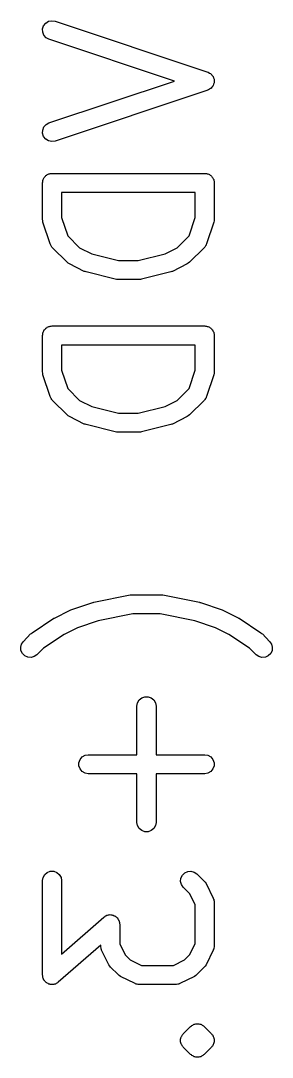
# Model space of a CAD drawing. Extents: x 91.3 to 189.8, y -113.5 to -60.4.
# Drawn here: x 133.57 to 134.89, y -107.33 to -101.89 of the extents above; entities that cross this region are included whole.
import ezdxf

# ---------------------------------------------------------------- set-up
doc = ezdxf.new("R2010")
doc.units = 0
doc.header["$MEASUREMENT"] = 0
doc.layers.add('BLACK', color=7, linetype='CONTINUOUS')

msp = doc.modelspace()

# ---------------------------------------------------------------- linework, layer by layer
at = {"layer": 'Black'}
for p, q in [((133.682, -101.937), (133.688, -101.921)), ((133.688, -101.921), (133.699, -101.907)), ((133.699, -101.907), (133.714, -101.898)), ((133.714, -101.898), (133.731, -101.895)), ((133.731, -101.895), (133.748, -101.897)), ((133.748, -101.897), (134.548, -102.164)), ((133.683, -101.955), (133.682, -101.937)), ((133.689, -101.971), (133.683, -101.955)), ((133.701, -101.984), (133.689, -101.971)), ((133.716, -101.992), (133.701, -101.984)), ((134.374, -102.211), (133.716, -101.992)), ((134.548, -102.164), (134.549, -102.165)), ((134.549, -102.165), (134.55, -102.165)), ((134.55, -102.165), (134.557, -102.169)), ((134.557, -102.169), (134.563, -102.172)), ((134.563, -102.172), (134.564, -102.173)), ((134.564, -102.173), (134.565, -102.174)), ((134.565, -102.174), (134.57, -102.18)), ((134.57, -102.18), (134.575, -102.185)), ((134.575, -102.185), (134.575, -102.187)), ((134.575, -102.187), (134.576, -102.188)), ((134.576, -102.188), (134.578, -102.195)), ((133.716, -102.431), (134.374, -102.211)), ((134.565, -102.249), (134.564, -102.25)), ((134.57, -102.243), (134.565, -102.249)), ((134.575, -102.238), (134.57, -102.243)), ((134.576, -102.235), (134.575, -102.236)), ((134.575, -102.236), (134.575, -102.238)), ((134.578, -102.228), (134.576, -102.235)), ((134.578, -102.195), (134.581, -102.201)), ((134.581, -102.221), (134.578, -102.228)), ((134.581, -102.201), (134.581, -102.203)), ((134.581, -102.203), (134.581, -102.204)), ((134.581, -102.204), (134.581, -102.211)), ((134.581, -102.211), (134.581, -102.219)), ((134.581, -102.219), (134.581, -102.22)), ((134.581, -102.22), (134.581, -102.221)), ((134.548, -102.259), (133.748, -102.526)), ((134.549, -102.258), (134.548, -102.259)), ((134.55, -102.258), (134.549, -102.258)), ((134.557, -102.254), (134.55, -102.258)), ((134.563, -102.251), (134.557, -102.254)), ((134.564, -102.25), (134.563, -102.251)), ((133.683, -102.468), (133.689, -102.452)), ((133.689, -102.452), (133.701, -102.439)), ((133.701, -102.439), (133.716, -102.431)), ((133.682, -102.485), (133.683, -102.468)), ((133.688, -102.502), (133.682, -102.485)), ((133.699, -102.516), (133.688, -102.502)), ((133.714, -102.525), (133.699, -102.516)), ((133.731, -102.528), (133.714, -102.525)), ((133.748, -102.526), (133.731, -102.528)), ((133.683, -102.736), (133.684, -102.732)), ((133.683, -102.74), (133.683, -102.736)), ((133.684, -102.732), (133.685, -102.728)), ((133.685, -102.728), (133.687, -102.724)), ((133.687, -102.724), (133.689, -102.72)), ((133.689, -102.72), (133.691, -102.716)), ((133.691, -102.716), (133.694, -102.713)), ((133.694, -102.713), (133.697, -102.71)), ((133.697, -102.71), (133.7, -102.706)), ((133.7, -102.706), (133.704, -102.704)), ((133.704, -102.704), (133.707, -102.701)), ((133.707, -102.701), (133.711, -102.7)), ((133.711, -102.7), (133.715, -102.698)), ((133.715, -102.698), (133.719, -102.697)), ((133.719, -102.697), (133.723, -102.696)), ((133.723, -102.696), (133.728, -102.696)), ((133.728, -102.696), (133.732, -102.695)), ((133.732, -102.695), (134.532, -102.695)), ((134.532, -102.695), (134.536, -102.696)), ((134.536, -102.696), (134.541, -102.696)), ((134.541, -102.696), (134.545, -102.697)), ((134.545, -102.697), (134.549, -102.698)), ((134.549, -102.698), (134.553, -102.7)), ((134.553, -102.7), (134.557, -102.701)), ((134.557, -102.701), (134.56, -102.704)), ((134.56, -102.704), (134.564, -102.706)), ((134.564, -102.706), (134.567, -102.71)), ((134.567, -102.71), (134.57, -102.713)), ((134.57, -102.713), (134.572, -102.716)), ((134.572, -102.716), (134.575, -102.72)), ((134.575, -102.72), (134.577, -102.724)), ((134.577, -102.724), (134.579, -102.728)), ((134.579, -102.728), (134.58, -102.732)), ((134.58, -102.732), (134.581, -102.736)), ((134.581, -102.736), (134.581, -102.74)), ((133.682, -102.745), (133.683, -102.74)), ((133.682, -102.935), (133.682, -102.745)), ((134.581, -102.74), (134.582, -102.745)), ((134.582, -102.745), (134.582, -102.935)), ((133.782, -102.795), (133.782, -102.927)), ((134.482, -102.795), (133.782, -102.795)), ((134.482, -102.927), (134.482, -102.795)), ((133.683, -102.943), (133.682, -102.935)), ((133.684, -102.951), (133.683, -102.943)), ((133.723, -103.065), (133.684, -102.951)), ((133.782, -102.927), (133.814, -103.023)), ((134.45, -103.023), (134.482, -102.927)), ((134.579, -102.951), (134.541, -103.065)), ((134.581, -102.943), (134.579, -102.951)), ((134.582, -102.935), (134.581, -102.943)), ((133.814, -103.023), (133.876, -103.085)), ((134.388, -103.085), (134.45, -103.023)), ((133.724, -103.068), (133.723, -103.065)), ((133.725, -103.071), (133.724, -103.068)), ((133.728, -103.075), (133.725, -103.071)), ((133.731, -103.081), (133.728, -103.075)), ((133.733, -103.083), (133.731, -103.081)), ((133.735, -103.085), (133.733, -103.083)), ((133.811, -103.161), (133.735, -103.085)), ((133.876, -103.085), (133.94, -103.117)), ((133.94, -103.117), (134.081, -103.152)), ((134.183, -103.152), (134.324, -103.117)), ((134.324, -103.117), (134.388, -103.085)), ((134.529, -103.085), (134.453, -103.161)), ((134.531, -103.083), (134.529, -103.085)), ((134.533, -103.081), (134.531, -103.083)), ((134.536, -103.075), (134.533, -103.081)), ((134.539, -103.071), (134.536, -103.075)), ((134.54, -103.068), (134.539, -103.071)), ((134.541, -103.065), (134.54, -103.068)), ((133.817, -103.166), (133.811, -103.161)), ((133.824, -103.17), (133.817, -103.166)), ((133.9, -103.209), (133.824, -103.17)), ((134.081, -103.152), (134.183, -103.152)), ((134.44, -103.17), (134.364, -103.209)), ((134.446, -103.166), (134.44, -103.17)), ((134.453, -103.161), (134.446, -103.166)), ((133.905, -103.21), (133.9, -103.209)), ((133.91, -103.212), (133.905, -103.21)), ((134.063, -103.25), (133.91, -103.212)), ((134.354, -103.212), (134.201, -103.25)), ((134.359, -103.21), (134.354, -103.212)), ((134.364, -103.209), (134.359, -103.21)), ((134.069, -103.251), (134.063, -103.25)), ((134.075, -103.252), (134.069, -103.251)), ((134.189, -103.252), (134.075, -103.252)), ((134.195, -103.251), (134.189, -103.252)), ((134.201, -103.25), (134.195, -103.251)), ((133.711, -103.5), (133.715, -103.498)), ((133.715, -103.498), (133.719, -103.497)), ((133.719, -103.497), (133.723, -103.496)), ((133.723, -103.496), (133.728, -103.496)), ((133.728, -103.496), (133.732, -103.495)), ((133.732, -103.495), (134.532, -103.495)), ((134.532, -103.495), (134.536, -103.496)), ((134.536, -103.496), (134.541, -103.496)), ((134.541, -103.496), (134.545, -103.497)), ((134.545, -103.497), (134.549, -103.498)), ((134.549, -103.498), (134.553, -103.5)), ((133.682, -103.545), (133.683, -103.54)), ((133.682, -103.735), (133.682, -103.545)), ((133.683, -103.536), (133.684, -103.532)), ((133.683, -103.54), (133.683, -103.536)), ((133.684, -103.532), (133.685, -103.528)), ((133.685, -103.528), (133.687, -103.524)), ((133.687, -103.524), (133.689, -103.52)), ((133.689, -103.52), (133.691, -103.516)), ((133.691, -103.516), (133.694, -103.513)), ((133.694, -103.513), (133.697, -103.51)), ((133.697, -103.51), (133.7, -103.506)), ((133.7, -103.506), (133.704, -103.504)), ((133.704, -103.504), (133.707, -103.501)), ((133.707, -103.501), (133.711, -103.5)), ((134.553, -103.5), (134.557, -103.501)), ((134.557, -103.501), (134.56, -103.504)), ((134.56, -103.504), (134.564, -103.506)), ((134.564, -103.506), (134.567, -103.51)), ((134.567, -103.51), (134.57, -103.513)), ((134.57, -103.513), (134.572, -103.516)), ((134.572, -103.516), (134.575, -103.52)), ((134.575, -103.52), (134.577, -103.524)), ((134.577, -103.524), (134.579, -103.528)), ((134.579, -103.528), (134.58, -103.532)), ((134.58, -103.532), (134.581, -103.536)), ((134.581, -103.536), (134.581, -103.54)), ((134.581, -103.54), (134.582, -103.545)), ((134.582, -103.545), (134.582, -103.735)), ((133.782, -103.595), (133.782, -103.727)), ((134.482, -103.595), (133.782, -103.595)), ((134.482, -103.727), (134.482, -103.595)), ((133.683, -103.743), (133.682, -103.735)), ((133.684, -103.751), (133.683, -103.743)), ((133.723, -103.865), (133.684, -103.751)), ((133.782, -103.727), (133.814, -103.823)), ((134.45, -103.823), (134.482, -103.727)), ((134.579, -103.751), (134.541, -103.865)), ((134.581, -103.743), (134.579, -103.751)), ((134.582, -103.735), (134.581, -103.743)), ((133.814, -103.823), (133.876, -103.885)), ((134.388, -103.885), (134.45, -103.823)), ((133.724, -103.868), (133.723, -103.865)), ((133.725, -103.871), (133.724, -103.868)), ((133.728, -103.875), (133.725, -103.871)), ((133.731, -103.881), (133.728, -103.875)), ((134.536, -103.875), (134.533, -103.881)), ((134.539, -103.871), (134.536, -103.875)), ((134.54, -103.868), (134.539, -103.871)), ((134.541, -103.865), (134.54, -103.868)), ((133.733, -103.883), (133.731, -103.881)), ((133.735, -103.885), (133.733, -103.883)), ((133.811, -103.961), (133.735, -103.885)), ((133.876, -103.885), (133.94, -103.917)), ((133.94, -103.917), (134.081, -103.952)), ((134.183, -103.952), (134.324, -103.917)), ((134.324, -103.917), (134.388, -103.885)), ((134.529, -103.885), (134.453, -103.961)), ((134.531, -103.883), (134.529, -103.885)), ((134.533, -103.881), (134.531, -103.883)), ((133.817, -103.966), (133.811, -103.961)), ((133.824, -103.97), (133.817, -103.966)), ((133.9, -104.009), (133.824, -103.97)), ((134.081, -103.952), (134.183, -103.952)), ((134.44, -103.97), (134.364, -104.009)), ((134.446, -103.966), (134.44, -103.97)), ((134.453, -103.961), (134.446, -103.966)), ((133.905, -104.01), (133.9, -104.009)), ((133.91, -104.012), (133.905, -104.01)), ((134.063, -104.05), (133.91, -104.012)), ((134.354, -104.012), (134.201, -104.05)), ((134.359, -104.01), (134.354, -104.012)), ((134.364, -104.009), (134.359, -104.01)), ((134.069, -104.051), (134.063, -104.05)), ((134.075, -104.052), (134.069, -104.051)), ((134.189, -104.052), (134.075, -104.052)), ((134.195, -104.051), (134.189, -104.052)), ((134.201, -104.05), (134.195, -104.051)), ((133.951, -104.943), (134.141, -104.905)), ((134.141, -104.905), (134.146, -104.905)), ((134.146, -104.905), (134.151, -104.904)), ((134.151, -104.904), (134.303, -104.904)), ((134.303, -104.904), (134.308, -104.905)), ((134.308, -104.905), (134.313, -104.905)), ((134.313, -104.905), (134.504, -104.943)), ((133.83, -104.983), (133.945, -104.945)), ((133.945, -104.945), (133.948, -104.944)), ((133.948, -104.944), (133.951, -104.943)), ((134.504, -104.943), (134.507, -104.944)), ((134.507, -104.944), (134.51, -104.945)), ((134.51, -104.945), (134.624, -104.983)), ((133.748, -105.024), (133.824, -104.986)), ((133.824, -104.986), (133.827, -104.985)), ((133.827, -104.985), (133.83, -104.983)), ((134.156, -105.004), (133.973, -105.041)), ((134.298, -105.004), (134.156, -105.004)), ((134.481, -105.041), (134.298, -105.004)), ((134.624, -104.983), (134.627, -104.985)), ((134.627, -104.985), (134.63, -104.986)), ((134.63, -104.986), (134.707, -105.024)), ((133.628, -105.103), (133.742, -105.027)), ((133.742, -105.027), (133.745, -105.026)), ((133.745, -105.026), (133.748, -105.024)), ((133.973, -105.041), (133.865, -105.077)), ((134.589, -105.077), (134.481, -105.041)), ((134.707, -105.024), (134.709, -105.026)), ((134.709, -105.026), (134.712, -105.027)), ((134.712, -105.027), (134.826, -105.103)), ((133.582, -105.148), (133.62, -105.109)), ((133.62, -105.109), (133.624, -105.107)), ((133.624, -105.107), (133.628, -105.103)), ((133.795, -105.112), (133.688, -105.184)), ((133.865, -105.077), (133.795, -105.112)), ((134.659, -105.112), (134.589, -105.077)), ((134.767, -105.184), (134.659, -105.112)), ((134.826, -105.103), (134.83, -105.107)), ((134.83, -105.107), (134.834, -105.109)), ((134.834, -105.109), (134.872, -105.148)), ((133.568, -105.179), (133.572, -105.162)), ((133.569, -105.196), (133.568, -105.179)), ((133.572, -105.162), (133.582, -105.148)), ((134.872, -105.148), (134.882, -105.162)), ((134.882, -105.162), (134.886, -105.178)), ((134.886, -105.178), (134.885, -105.196)), ((133.577, -105.212), (133.569, -105.196)), ((133.589, -105.224), (133.577, -105.212)), ((133.605, -105.231), (133.589, -105.224)), ((133.622, -105.233), (133.605, -105.231)), ((133.639, -105.228), (133.622, -105.233)), ((133.653, -105.218), (133.639, -105.228)), ((133.688, -105.184), (133.653, -105.218)), ((134.801, -105.218), (134.767, -105.184)), ((134.816, -105.228), (134.801, -105.218)), ((134.832, -105.233), (134.816, -105.228)), ((134.85, -105.231), (134.832, -105.233)), ((134.865, -105.224), (134.85, -105.231)), ((134.878, -105.212), (134.865, -105.224)), ((134.885, -105.196), (134.878, -105.212)), ((134.189, -105.455), (134.202, -105.444)), ((134.202, -105.444), (134.218, -105.438)), ((134.218, -105.438), (134.236, -105.438)), ((134.236, -105.438), (134.252, -105.444)), ((134.252, -105.444), (134.265, -105.455)), ((134.177, -105.488), (134.18, -105.471)), ((134.177, -105.742), (134.177, -105.488)), ((134.18, -105.471), (134.189, -105.455)), ((134.265, -105.455), (134.274, -105.471)), ((134.274, -105.471), (134.277, -105.488)), ((134.277, -105.488), (134.277, -105.742)), ((133.873, -105.784), (133.879, -105.767)), ((133.879, -105.767), (133.89, -105.754)), ((133.89, -105.754), (133.905, -105.745)), ((133.905, -105.745), (133.922, -105.742)), ((133.922, -105.742), (134.177, -105.742)), ((134.277, -105.742), (134.532, -105.742)), ((134.532, -105.742), (134.549, -105.745)), ((134.549, -105.745), (134.564, -105.754)), ((134.564, -105.754), (134.575, -105.767)), ((134.575, -105.767), (134.581, -105.784)), ((133.873, -105.801), (133.873, -105.784)), ((133.879, -105.817), (133.873, -105.801)), ((133.89, -105.831), (133.879, -105.817)), ((133.905, -105.839), (133.89, -105.831)), ((134.564, -105.831), (134.549, -105.839)), ((134.575, -105.817), (134.564, -105.831)), ((134.581, -105.801), (134.575, -105.817)), ((134.581, -105.784), (134.581, -105.801)), ((133.922, -105.842), (133.905, -105.839)), ((134.177, -105.842), (133.922, -105.842)), ((134.177, -106.097), (134.177, -105.842)), ((134.532, -105.842), (134.277, -105.842)), ((134.277, -105.842), (134.277, -106.097)), ((134.549, -105.839), (134.532, -105.842)), ((134.18, -106.114), (134.177, -106.097)), ((134.277, -106.097), (134.274, -106.114)), ((134.189, -106.129), (134.18, -106.114)), ((134.202, -106.14), (134.189, -106.129)), ((134.218, -106.146), (134.202, -106.14)), ((134.236, -106.146), (134.218, -106.146)), ((134.252, -106.14), (134.236, -106.146)), ((134.265, -106.129), (134.252, -106.14)), ((134.274, -106.114), (134.265, -106.129)), ((133.685, -106.385), (133.694, -106.37)), ((133.694, -106.37), (133.707, -106.359)), ((133.707, -106.359), (133.723, -106.353)), ((133.723, -106.353), (133.741, -106.353)), ((133.741, -106.353), (133.757, -106.359)), ((133.757, -106.359), (133.77, -106.37)), ((133.77, -106.37), (133.779, -106.385)), ((134.407, -106.389), (134.415, -106.373)), ((134.415, -106.373), (134.427, -106.361)), ((134.427, -106.361), (134.443, -106.354)), ((134.443, -106.354), (134.46, -106.352)), ((134.46, -106.352), (134.477, -106.357)), ((134.477, -106.357), (134.491, -106.367)), ((134.491, -106.367), (134.529, -106.405)), ((133.682, -106.402), (133.685, -106.385)), ((133.682, -106.897), (133.682, -106.402)), ((133.779, -106.385), (133.782, -106.402)), ((133.782, -106.402), (133.782, -106.787)), ((134.406, -106.406), (134.407, -106.389)), ((134.41, -106.423), (134.406, -106.406)), ((134.42, -106.437), (134.41, -106.423)), ((134.529, -106.405), (134.534, -106.411)), ((134.534, -106.411), (134.539, -106.418)), ((134.539, -106.418), (134.577, -106.494)), ((134.453, -106.47), (134.42, -106.437)), ((134.482, -106.528), (134.453, -106.47)), ((134.482, -106.733), (134.482, -106.528)), ((134.577, -106.494), (134.577, -106.497)), ((134.577, -106.497), (134.579, -106.499)), ((134.579, -106.499), (134.58, -106.505)), ((134.58, -106.505), (134.582, -106.51)), ((134.582, -106.51), (134.581, -106.513)), ((134.581, -106.513), (134.582, -106.516)), ((134.582, -106.516), (134.582, -106.745)), ((133.782, -106.787), (134.004, -106.593)), ((134.004, -106.593), (134.008, -106.59)), ((134.008, -106.59), (134.012, -106.587)), ((134.012, -106.587), (134.015, -106.586)), ((134.015, -106.586), (134.019, -106.584)), ((134.019, -106.584), (134.023, -106.583)), ((134.023, -106.583), (134.028, -106.581)), ((134.028, -106.581), (134.032, -106.581)), ((134.032, -106.581), (134.036, -106.58)), ((134.036, -106.58), (134.04, -106.581)), ((134.04, -106.581), (134.045, -106.581)), ((134.045, -106.581), (134.049, -106.583)), ((134.049, -106.583), (134.053, -106.583)), ((134.053, -106.583), (134.057, -106.586)), ((134.057, -106.586), (134.062, -106.587)), ((134.062, -106.587), (134.065, -106.59)), ((134.065, -106.59), (134.068, -106.592)), ((134.068, -106.592), (134.071, -106.595)), ((134.071, -106.595), (134.075, -106.598)), ((134.075, -106.598), (134.077, -106.602)), ((134.077, -106.602), (134.079, -106.605)), ((134.079, -106.605), (134.081, -106.609)), ((134.081, -106.609), (134.084, -106.613)), ((134.084, -106.613), (134.084, -106.617)), ((134.084, -106.617), (134.086, -106.621)), ((134.086, -106.621), (134.086, -106.626)), ((134.086, -106.626), (134.087, -106.63)), ((134.087, -106.63), (134.087, -106.733)), ((133.987, -106.741), (133.765, -106.935)), ((133.987, -106.745), (133.987, -106.741)), ((133.987, -106.748), (133.987, -106.745)), ((133.987, -106.75), (133.987, -106.748)), ((133.989, -106.756), (133.987, -106.75)), ((133.99, -106.762), (133.989, -106.756)), ((134.087, -106.733), (134.116, -106.791)), ((134.453, -106.791), (134.482, -106.733)), ((134.58, -106.756), (134.579, -106.762)), ((134.582, -106.75), (134.58, -106.756)), ((134.582, -106.745), (134.581, -106.748)), ((134.581, -106.748), (134.582, -106.75)), ((133.991, -106.764), (133.99, -106.762)), ((133.992, -106.767), (133.991, -106.764)), ((134.03, -106.843), (133.992, -106.767)), ((134.116, -106.791), (134.142, -106.818)), ((134.426, -106.818), (134.453, -106.791)), ((134.577, -106.767), (134.539, -106.843)), ((134.579, -106.762), (134.577, -106.764)), ((134.577, -106.764), (134.577, -106.767)), ((134.035, -106.85), (134.03, -106.843)), ((134.039, -106.856), (134.035, -106.85)), ((134.078, -106.894), (134.039, -106.856)), ((134.142, -106.818), (134.201, -106.847)), ((134.201, -106.847), (134.368, -106.847)), ((134.368, -106.847), (134.426, -106.818)), ((134.529, -106.856), (134.491, -106.894)), ((134.534, -106.85), (134.529, -106.856)), ((134.539, -106.843), (134.534, -106.85)), ((133.683, -106.902), (133.682, -106.897)), ((133.683, -106.907), (133.683, -106.902)), ((133.684, -106.91), (133.683, -106.907)), ((133.685, -106.914), (133.684, -106.91)), ((133.687, -106.918), (133.685, -106.914)), ((133.689, -106.923), (133.687, -106.918)), ((134.084, -106.899), (134.078, -106.894)), ((134.09, -106.904), (134.084, -106.899)), ((134.167, -106.942), (134.09, -106.904)), ((134.478, -106.904), (134.402, -106.942)), ((134.485, -106.899), (134.478, -106.904)), ((134.491, -106.894), (134.485, -106.899)), ((133.692, -106.926), (133.689, -106.923)), ((133.694, -106.929), (133.692, -106.926)), ((133.697, -106.932), (133.694, -106.929)), ((133.701, -106.936), (133.697, -106.932)), ((133.704, -106.938), (133.701, -106.936)), ((133.707, -106.94), (133.704, -106.938)), ((133.711, -106.942), (133.707, -106.94)), ((133.716, -106.944), (133.711, -106.942)), ((133.72, -106.945), (133.716, -106.944)), ((133.723, -106.946), (133.72, -106.945)), ((133.728, -106.946), (133.723, -106.946)), ((133.733, -106.947), (133.728, -106.946)), ((133.737, -106.946), (133.733, -106.947)), ((133.741, -106.946), (133.737, -106.946)), ((133.745, -106.945), (133.741, -106.946)), ((133.75, -106.944), (133.745, -106.945)), ((133.753, -106.942), (133.75, -106.944)), ((133.757, -106.94), (133.753, -106.942)), ((133.761, -106.937), (133.757, -106.94)), ((133.765, -106.935), (133.761, -106.937)), ((134.169, -106.943), (134.167, -106.942)), ((134.172, -106.944), (134.169, -106.943)), ((134.178, -106.945), (134.172, -106.944)), ((134.183, -106.947), (134.178, -106.945)), ((134.186, -106.947), (134.183, -106.947)), ((134.189, -106.947), (134.186, -106.947)), ((134.38, -106.947), (134.189, -106.947)), ((134.382, -106.947), (134.38, -106.947)), ((134.385, -106.947), (134.382, -106.947)), ((134.391, -106.945), (134.385, -106.947)), ((134.397, -106.944), (134.391, -106.945)), ((134.399, -106.943), (134.397, -106.944)), ((134.402, -106.942), (134.399, -106.943)), ((134.42, -107.205), (134.458, -107.167)), ((134.458, -107.167), (134.462, -107.164)), ((134.462, -107.164), (134.465, -107.161)), ((134.465, -107.161), (134.469, -107.159)), ((134.469, -107.159), (134.473, -107.157)), ((134.473, -107.157), (134.477, -107.155)), ((134.477, -107.155), (134.481, -107.154)), ((134.481, -107.154), (134.485, -107.153)), ((134.485, -107.153), (134.489, -107.152)), ((134.489, -107.152), (134.494, -107.152)), ((134.494, -107.152), (134.498, -107.152)), ((134.498, -107.152), (134.502, -107.153)), ((134.502, -107.153), (134.507, -107.154)), ((134.507, -107.154), (134.511, -107.155)), ((134.511, -107.155), (134.515, -107.157)), ((134.515, -107.157), (134.519, -107.159)), ((134.519, -107.159), (134.522, -107.161)), ((134.522, -107.161), (134.526, -107.164)), ((134.526, -107.164), (134.529, -107.167)), ((134.529, -107.167), (134.567, -107.205)), ((134.406, -107.231), (134.407, -107.229)), ((134.406, -107.234), (134.406, -107.231)), ((134.406, -107.236), (134.406, -107.234)), ((134.406, -107.24), (134.406, -107.236)), ((134.406, -107.244), (134.406, -107.24)), ((134.406, -107.246), (134.406, -107.244)), ((134.406, -107.249), (134.406, -107.246)), ((134.407, -107.227), (134.409, -107.223)), ((134.407, -107.229), (134.407, -107.227)), ((134.409, -107.223), (134.41, -107.219)), ((134.41, -107.219), (134.412, -107.217)), ((134.412, -107.215), (134.414, -107.213)), ((134.412, -107.217), (134.412, -107.215)), ((134.414, -107.213), (134.415, -107.211)), ((134.415, -107.211), (134.418, -107.208)), ((134.418, -107.208), (134.42, -107.205)), ((134.567, -107.205), (134.57, -107.208)), ((134.57, -107.208), (134.573, -107.211)), ((134.573, -107.211), (134.574, -107.213)), ((134.574, -107.213), (134.575, -107.215)), ((134.575, -107.215), (134.576, -107.217)), ((134.576, -107.217), (134.577, -107.219)), ((134.577, -107.219), (134.578, -107.223)), ((134.578, -107.223), (134.58, -107.227)), ((134.58, -107.227), (134.58, -107.229)), ((134.58, -107.229), (134.581, -107.231)), ((134.581, -107.231), (134.581, -107.234)), ((134.581, -107.234), (134.582, -107.236)), ((134.582, -107.236), (134.581, -107.24)), ((134.581, -107.24), (134.582, -107.244)), ((134.582, -107.244), (134.581, -107.246)), ((134.581, -107.246), (134.581, -107.249)), ((134.407, -107.251), (134.406, -107.249)), ((134.407, -107.253), (134.407, -107.251)), ((134.409, -107.257), (134.407, -107.253)), ((134.41, -107.261), (134.409, -107.257)), ((134.412, -107.263), (134.41, -107.261)), ((134.412, -107.265), (134.412, -107.263)), ((134.414, -107.267), (134.412, -107.265)), ((134.415, -107.269), (134.414, -107.267)), ((134.418, -107.272), (134.415, -107.269)), ((134.42, -107.275), (134.418, -107.272)), ((134.458, -107.313), (134.42, -107.275)), ((134.567, -107.275), (134.529, -107.313)), ((134.57, -107.272), (134.567, -107.275)), ((134.573, -107.269), (134.57, -107.272)), ((134.574, -107.267), (134.573, -107.269)), ((134.575, -107.265), (134.574, -107.267)), ((134.576, -107.263), (134.575, -107.265)), ((134.577, -107.261), (134.576, -107.263)), ((134.578, -107.257), (134.577, -107.261)), ((134.58, -107.253), (134.578, -107.257)), ((134.581, -107.249), (134.58, -107.251)), ((134.58, -107.251), (134.58, -107.253)), ((134.462, -107.316), (134.458, -107.313)), ((134.465, -107.319), (134.462, -107.316)), ((134.469, -107.321), (134.465, -107.319)), ((134.473, -107.323), (134.469, -107.321)), ((134.477, -107.325), (134.473, -107.323)), ((134.481, -107.326), (134.477, -107.325)), ((134.485, -107.327), (134.481, -107.326)), ((134.489, -107.328), (134.485, -107.327)), ((134.494, -107.328), (134.489, -107.328)), ((134.498, -107.328), (134.494, -107.328)), ((134.502, -107.327), (134.498, -107.328)), ((134.507, -107.326), (134.502, -107.327)), ((134.511, -107.325), (134.507, -107.326)), ((134.515, -107.323), (134.511, -107.325)), ((134.519, -107.321), (134.515, -107.323)), ((134.522, -107.319), (134.519, -107.321)), ((134.526, -107.316), (134.522, -107.319)), ((134.529, -107.313), (134.526, -107.316))]:
    msp.add_line(p, q, dxfattribs=at)

doc.saveas('drawing.dxf')
